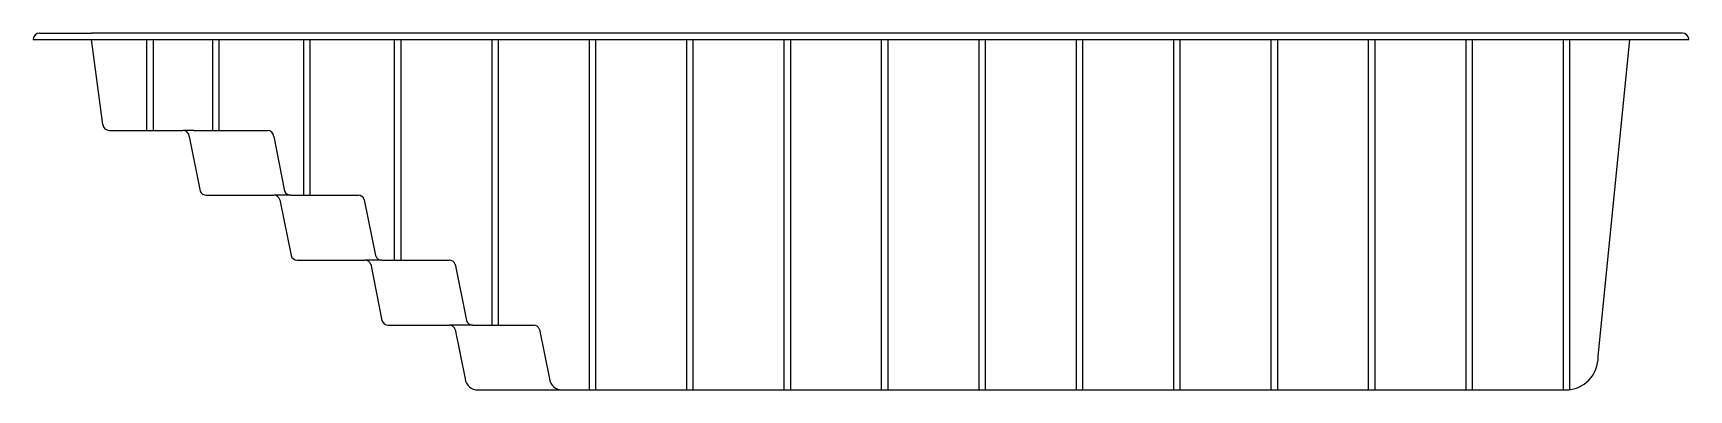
# Model space of a CAD drawing. Extents: x -1201.41 to -1196.31, y 431.95 to 433.05.
import ezdxf

# ---------------------------------------------------------------- set-up
doc = ezdxf.new("R2010")
doc.units = 0
doc.header["$LTSCALE"] = 10
doc.header["$MEASUREMENT"] = 0
doc.layers.add('Piscinas_Fibratec', color=4, linetype='CONTINUOUS')

msp = doc.modelspace()

# ---------------------------------------------------------------- linework, layer by layer
at = {"layer": 'Piscinas_Fibratec', "color": 2}
for p, q in [((-1201.3906, 433.0544), (-1201.2306, 433.0544)), ((-1196.4906, 433.0544), (-1201.2306, 433.0544)), ((-1196.3306, 433.0544), (-1196.4906, 433.0544)), ((-1201.4106, 433.0344), (-1196.3106, 433.0344))]:
    msp.add_line(p, q, dxfattribs=at)
at = {"layer": 'Piscinas_Fibratec'}
for p, q in [((-1201.1958, 432.773), (-1201.2306, 433.0344)), ((-1196.5903, 432.0578), (-1196.4926, 433.0344)), ((-1201.1758, 432.7544), (-1200.9495, 432.7544)), ((-1200.9158, 432.7544), (-1200.9495, 432.7544)), ((-1200.9295, 432.7354), (-1200.8959, 432.5674)), ((-1200.9158, 432.7544), (-1200.6895, 432.7544)), ((-1200.6695, 432.7354), (-1200.6359, 432.5674)), ((-1200.8772, 432.5544), (-1200.6695, 432.5544)), ((-1200.6172, 432.5544), (-1200.6695, 432.5544)), ((-1200.6506, 432.5408), (-1200.6161, 432.3685)), ((-1200.6172, 432.5544), (-1200.4095, 432.5544)), ((-1200.3906, 432.5408), (-1200.3561, 432.3685)), ((-1200.597, 432.3544), (-1200.3894, 432.3544)), ((-1200.337, 432.3544), (-1200.3894, 432.3544)), ((-1200.3707, 432.3416), (-1200.3362, 432.1688)), ((-1200.337, 432.3544), (-1200.1294, 432.3544)), ((-1200.1107, 432.3416), (-1200.0762, 432.1688)), ((-1200.317, 432.1544), (-1200.1295, 432.1544)), ((-1200.057, 432.1544), (-1200.1295, 432.1544)), ((-1200.1106, 432.1411), (-1200.0802, 431.9891)), ((-1200.057, 432.1544), (-1199.8695, 432.1544)), ((-1199.8506, 432.1411), (-1199.8202, 431.9891)), ((-1200.0406, 431.9544), (-1200.0233, 431.9544)), ((-1200.0233, 431.9544), (-1196.6902, 431.9544)), ((-1199.7806, 431.9544), (-1199.7633, 431.9544))]:
    msp.add_line(p, q, dxfattribs=at)
at = {"layer": 'Piscinas_Fibratec', "color": 1}
for p, q in [((-1201.0612, 433.0344), (-1201.0612, 432.7544)), ((-1201.0412, 433.0344), (-1201.0412, 432.7544)), ((-1200.8581, 433.0344), (-1200.8581, 432.7544)), ((-1200.8381, 433.0344), (-1200.8381, 432.7544)), ((-1200.5781, 433.0344), (-1200.5781, 432.5544)), ((-1200.5581, 433.0344), (-1200.5581, 432.5544)), ((-1200.2981, 433.0344), (-1200.2981, 432.3544)), ((-1200.2781, 433.0344), (-1200.2781, 432.3544)), ((-1199.9981, 433.0344), (-1199.9981, 432.1544)), ((-1199.9781, 433.0344), (-1199.9781, 432.1544)), ((-1199.6981, 433.0344), (-1199.6981, 431.9544)), ((-1199.6781, 433.0344), (-1199.6781, 431.9544)), ((-1199.3981, 433.0344), (-1199.3981, 431.9544)), ((-1199.3781, 433.0344), (-1199.3781, 431.9544)), ((-1199.0981, 433.0344), (-1199.0981, 431.9544)), ((-1199.0781, 433.0344), (-1199.0781, 431.9544)), ((-1198.7981, 433.0344), (-1198.7981, 431.9544)), ((-1198.7781, 433.0344), (-1198.7781, 431.9544)), ((-1198.4981, 433.0344), (-1198.4981, 431.9544)), ((-1198.4781, 433.0344), (-1198.4781, 431.9544)), ((-1198.1981, 433.0344), (-1198.1981, 431.9544)), ((-1198.1781, 433.0344), (-1198.1781, 431.9544)), ((-1197.8981, 433.0344), (-1197.8981, 431.9544)), ((-1197.8781, 433.0344), (-1197.8781, 431.9544)), ((-1197.5981, 433.0344), (-1197.5981, 431.9544)), ((-1197.5781, 433.0344), (-1197.5781, 431.9544)), ((-1197.2981, 433.0344), (-1197.2981, 431.9544)), ((-1197.2781, 433.0344), (-1197.2781, 431.9544)), ((-1196.9981, 433.0344), (-1196.9981, 431.9544)), ((-1196.9781, 433.0344), (-1196.9781, 431.9544)), ((-1196.6981, 433.0344), (-1196.6981, 431.9544)), ((-1196.6781, 433.0344), (-1196.6781, 431.9552))]:
    msp.add_line(p, q, dxfattribs=at)
at = {"layer": 'Piscinas_Fibratec', "color": 2}
for centre, start, end in [((-1201.3906, 433.0344), 90, 180), ((-1196.3306, 433.0344), 0, 90)]:
    msp.add_arc(centre, 0.02, start, end, dxfattribs=at)
at = {"layer": 'Piscinas_Fibratec'}
for centre, radius, start, end in [((-1201.1758, 432.7744), 0.02, 184.2648, 270), ((-1200.9495, 432.7344), 0.02, 2.7223, 90), ((-1200.6895, 432.7344), 0.02, 2.7223, 90), ((-1200.8772, 432.5744), 0.02, 200.4912, 270), ((-1200.6695, 432.5344), 0.02, 18.6809, 90), ((-1200.6172, 432.5744), 0.02, 200.4912, 270), ((-1200.4095, 432.5344), 0.02, 18.6809, 90), ((-1200.597, 432.3744), 0.02, 197.2904, 270), ((-1200.3894, 432.3344), 0.02, 20.9774, 90), ((-1200.337, 432.3744), 0.02, 197.2904, 270), ((-1200.1294, 432.3344), 0.02, 20.9774, 90), ((-1200.317, 432.1744), 0.02, 196.3891, 270), ((-1200.1295, 432.1344), 0.02, 19.3984, 90), ((-1200.057, 432.1744), 0.02, 196.3891, 270), ((-1199.8695, 432.1344), 0.02, 19.3984, 90), ((-1196.6902, 432.0544), 0.1, 270, 1.9404), ((-1200.0406, 431.9944), 0.04, 187.6562, 270), ((-1199.7806, 431.9944), 0.04, 187.6562, 270)]:
    msp.add_arc(centre, radius, start, end, dxfattribs=at)

doc.saveas('drawing.dxf')
